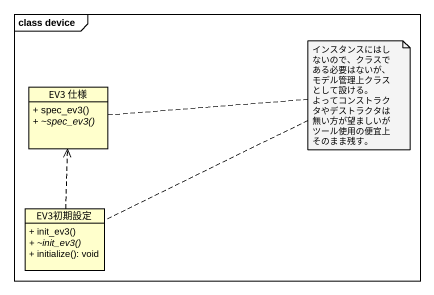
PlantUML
@startuml
mainframe class device
hide circle
hide empty members
skinparam classAttributeIconSize 0
class "EV3 仕様" as EV3_仕様 {
  + spec_ev3()
  {abstract} + ~spec_ev3()
}
class EV3初期設定 {
  + init_ev3()
  {abstract} + ~init_ev3()
  + initialize(): void
}
EV3初期設定 .up.> EV3_仕様
note as N1
  インスタンスにはしないので、クラスである必要はないが、モデル管理上クラスとして設ける。
  よってコンストラクタやデストラクタは無い方が望ましいがツール使用の便宜上そのまま残す。
end note
N1 .. EV3_仕様
N1 .. EV3初期設定
@enduml
